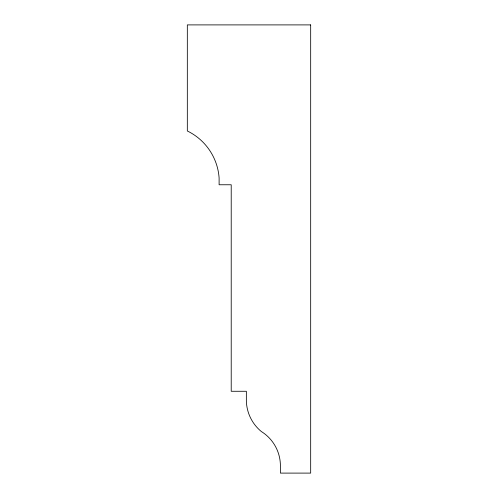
<?xml version="1.0" encoding="UTF-8"?>
<svg xmlns="http://www.w3.org/2000/svg" width="498" height="498" viewBox="0 0 498 498"><rect width="100%" height="100%" fill="white"/><g stroke="black" fill="none" stroke-linecap="round" stroke-linejoin="round"><path stroke-width="0.75" d="M310.677 24.9L187.323 24.9L187.323 130.974A56.548 56.548 0 0 1 219.108 177.935L219.108 184.764L231.215 184.764L231.215 391.272L246.354 391.272L246.354 398.848A40.973 40.973 0 0 0 261.326 431.517A40.382 40.382 0 0 1 280.405 465.524L280.405 473.1L310.677 473.1L310.677 24.9"/></g></svg>
